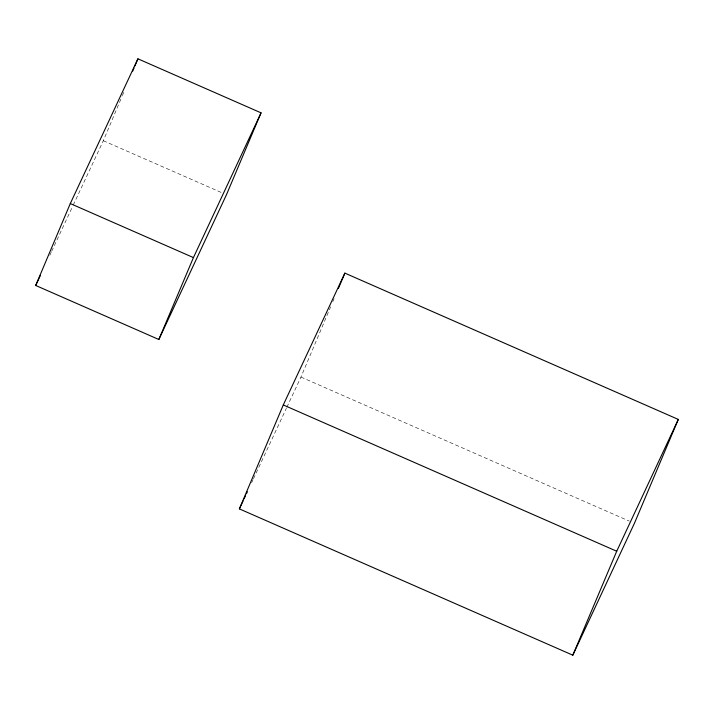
<?xml version="1.0" encoding="UTF-8"?>
<svg xmlns="http://www.w3.org/2000/svg" width="714" height="714" viewBox="0 0 714 714"><rect width="100%" height="100%" fill="white"/><g stroke="black" fill="none" stroke-linecap="round" stroke-linejoin="round"><path stroke-width="0.54" stroke-dasharray="3.57 2.68" d="M73.265 205.052L103.316 140.72L121.915 96.702M122.344 95.676L124.513 90.562M286.858 407.257L300.96 377.063L328.94 310.831M329.368 309.814L330.662 306.752M332.813 301.656L334.107 298.604M49.784 255.317L51.194 252.301M51.667 251.292L72.792 206.06M251.605 482.726L253.015 479.701M253.488 478.701L286.385 408.256M103.316 140.72L222.384 192.967M300.96 377.063L629.293 521.122"/><path stroke-width="1.07" d="M35.7 285.466L70.293 203.561L137.918 58.816L261.047 112.848L226.454 194.752L158.838 339.498L35.7 285.466L40.395 275.417M132.724 71.105L134.027 68.035M134.892 65.983L137.918 58.816M158.838 339.498L193.432 257.593L261.047 112.848M239.377 508.886L283.288 404.945L344.871 273.123L678.3 419.421L634.389 523.362L572.815 655.184L239.377 508.886L243.144 500.835M338.409 288.411L344.871 273.123M572.815 655.184L616.717 551.235L678.3 419.421M244.081 498.827L245.491 495.802M246.437 493.793L247.374 491.776M70.293 203.561L193.432 257.593M283.288 404.945L616.717 551.235"/></g></svg>
